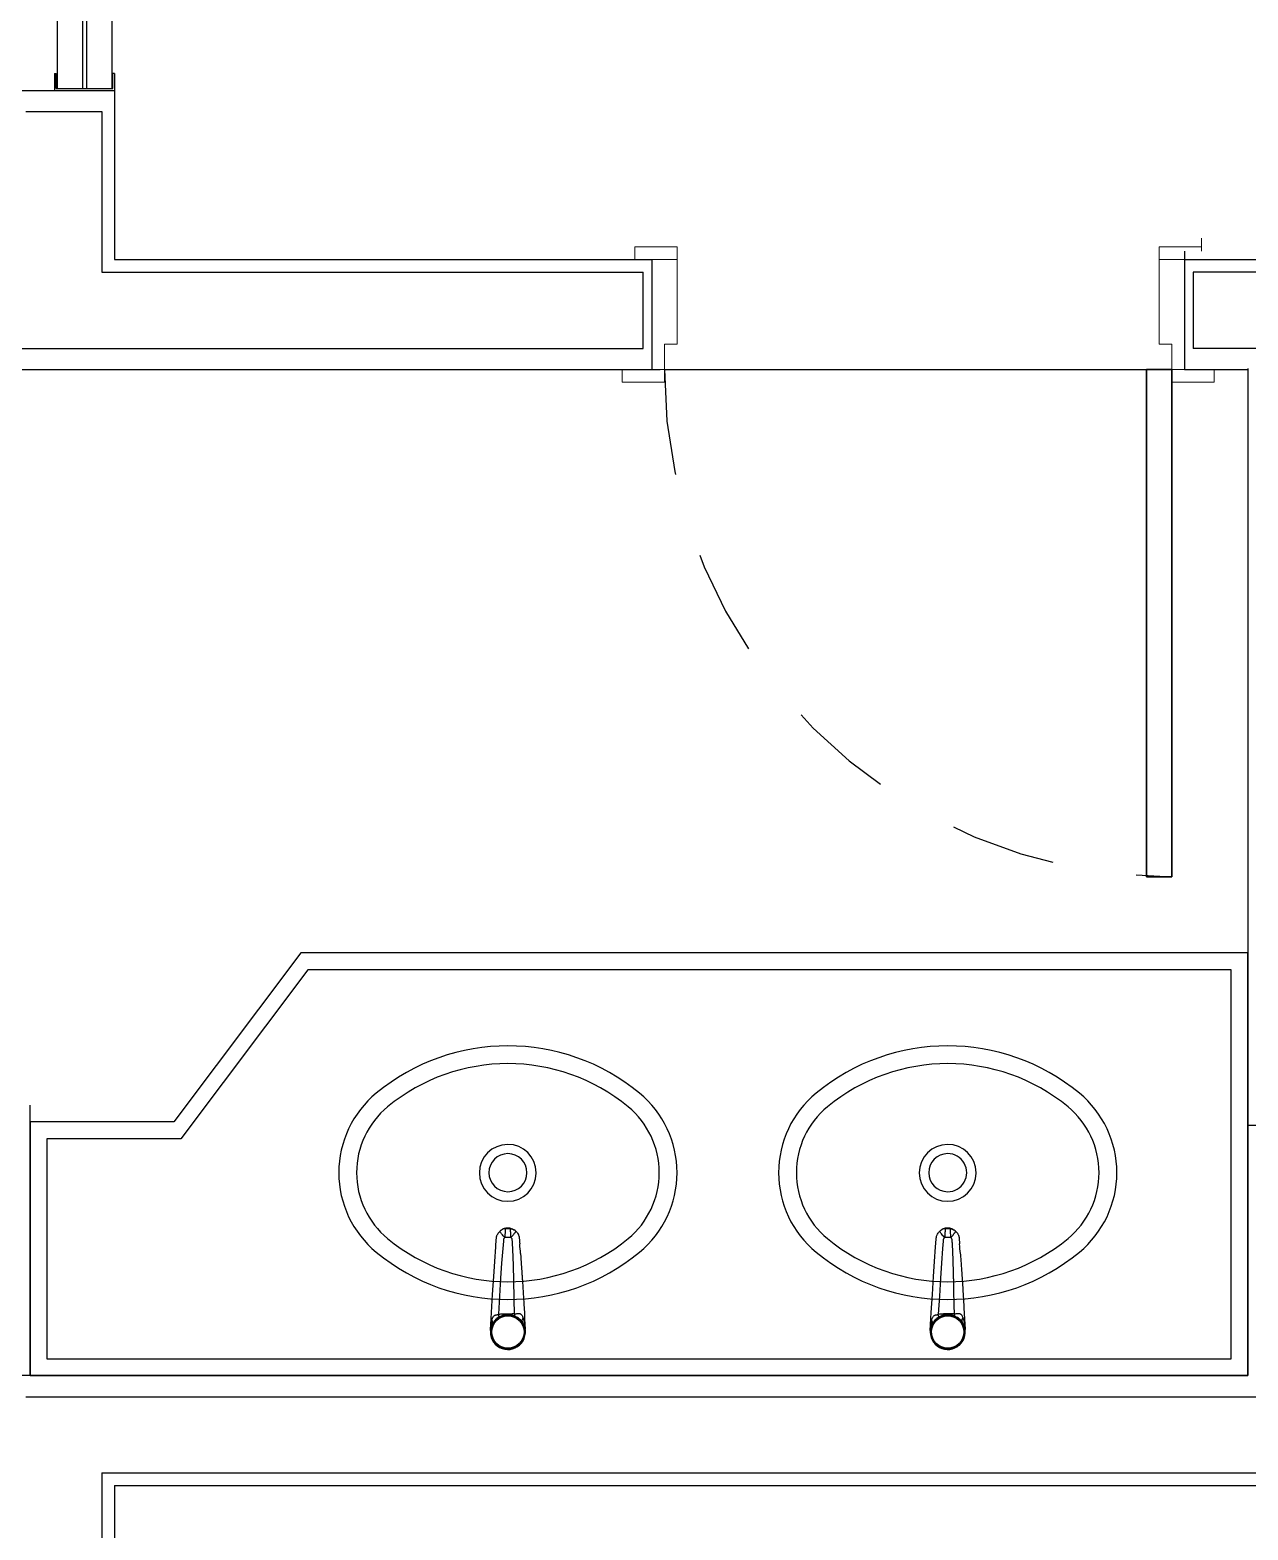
# Model space of a CAD drawing. Header units: millimetres. Extents: x 188.6 to 263.2, y 40.1 to 120.1.
# Drawn here: x 190.566 to 192.006, y 94.027 to 95.801 of the extents above; entities that cross this region are included whole.
import ezdxf

# ---------------------------------------------------------------- set-up
doc = ezdxf.new("R2010")
doc.units = ezdxf.units.MM
doc.linetypes.add('XREF-TIPO$0$HIDDEN2', pattern=[0.1875, 0.125, -0.0625])
doc.layers.add('ARQ', color=8, linetype='Continuous')

# ---------------------------------------------------------------- blocks, each defined once
blk = doc.blocks.new('XREF-TIPO$0$L59_p')
at = {"color": 252}
blk.add_lwpolyline([(0.1556, 0.0941, 0.358974), (-0.1556, 0.0941, 0.471698), (-0.1556, -0.0941, 0.358974), (0.1556, -0.0941, 0.471698)], format="xyb", close=True, dxfattribs=at)
for points in [[(0.1422, 0.0779, 0.358974), (-0.1422, 0.0779, 0.471698), (-0.1422, -0.0779, 0.358974), (0.1422, -0.0779, 0.471698)], [(0, 0.0225, 1), (0, -0.0225, 1)]]:
    blk.add_lwpolyline(points, format="xyb", close=True)
blk.add_lwpolyline([(0.0335, 0, 336.274616), (0.0335, -0.0004)], format="xyb")
blk = doc.blocks.new('XREF-TIPO$0$1198c35_p')
for p, q in [((-0.0114, 0.0111), (-0.0114, 0.0115)), ((-0.0114, 0.0111), (-0.0114, 0.0111)), ((0.0297, 0.0128), (0.0297, 0.0128)), ((0.0297, 0.0126), (0.0297, 0.0127)), ((0.004, -0.0054), (0.004, -0.0073)), ((0.004, -0.0054), (0.0141, -0.0054)), ((0.0141, -0.0073), (0.004, -0.0073)), ((0.0141, -0.0054), (0.0141, -0.0073)), ((0.0054, -0.0974), (0.0128, -0.0974)), ((0.0226, -0.0968), (0.0226, -0.097)), ((0.0061, -0.1075), (0.0121, -0.1075))]:
    blk.add_line(p, q)
for points in [[(-0.0077, -0.0516, 0), (-0.0078, -0.0508, 0), (-0.0078, -0.0496, 0), (-0.0079, -0.0488, 0), (-0.008, -0.0479, 0), (-0.008, -0.0476, 0), (-0.008, -0.0474, 0), (-0.008, -0.0471, 0), (-0.008, -0.0468, 0), (-0.008, -0.0466, 0), (-0.0081, -0.0463, 0), (-0.0082, -0.0435, 0), (-0.0084, -0.0409, 0), (-0.0086, -0.0384, 0), (-0.0087, -0.0361, 0), (-0.0088, -0.0347, 0), (-0.0089, -0.033, 0), (-0.009, -0.0313, 0), (-0.0091, -0.0297, 0), (-0.0092, -0.0281, 0), (-0.0094, -0.0246, 0), (-0.0096, -0.0211, 0), (-0.0098, -0.0177, 0), (-0.01, -0.0141, 0), (-0.0104, -0.0076, 0), (-0.0108, -0.0012, 0), (-0.0111, 0.005, 0), (-0.0114, 0.0111, 0)], [(-0.0088, -0.0025, 0), (-0.0096, 0.0002, 0), (-0.0102, 0.003, 0), (-0.0109, 0.0065, 0), (-0.0112, 0.0086, 0), (-0.0113, 0.0098, 0), (-0.0114, 0.0105, 0), (-0.0114, 0.0108, 0), (-0.0114, 0.0108, 0), (-0.0114, 0.0109, 0), (-0.0114, 0.011, 0), (-0.0114, 0.011, 0), (-0.0114, 0.0111, 0), (-0.0114, 0.0111, 0), (-0.0114, 0.0111, 0), (-0.0114, 0.0111, 0), (-0.0114, 0.0111, 0), (-0.0114, 0.0111, 0)], [(-0.0086, 0.0036, 0), (-0.0081, 0.0025, 0), (-0.0079, 0.0012, 0), (-0.008, -0.0002, 0), (-0.0084, -0.0016, 0), (-0.0088, -0.0025, 0)], [(-0.0086, 0.0036, 0), (-0.0082, 0.0029, 0), (-0.0075, 0.0019, 0), (-0.0067, 0.001, 0), (-0.0058, 0, 0), (-0.0047, -0.0009, 0), (-0.0035, -0.0019, 0), (-0.0023, -0.0027, 0), (-0.0014, -0.0033, 0), (-0.0005, -0.0037, 0), (0.0005, -0.0042, 0), (0.0014, -0.0046, 0)], [(0.0194, -0.0033, 0), (0.0205, -0.0026, 0), (0.022, -0.0016, 0), (0.0233, -0.0004, 0), (0.0242, 0.0004, 0), (0.0251, 0.0013, 0), (0.0257, 0.0022, 0), (0.0264, 0.0031, 0), (0.027, 0.0042, 0), (0.0277, 0.0053, 0)], [(0.0279, 0.0002, 0), (0.0277, -0.0007, 0), (0.0274, -0.0016, 0), (0.0271, -0.0024, 0), (0.0267, -0.0032, 0), (0.0264, -0.0037, 0), (0.026, -0.0042, 0), (0.0258, -0.0045, 0), (0.0255, -0.0047, 0), (0.0252, -0.005, 0), (0.0248, -0.0052, 0), (0.0244, -0.0054, 0), (0.0242, -0.0055, 0), (0.0239, -0.0056, 0), (0.0236, -0.0057, 0), (0.0232, -0.0058, 0), (0.0227, -0.0059, 0), (0.0221, -0.006, 0), (0.0217, -0.006, 0), (0.0213, -0.0061, 0), (0.0209, -0.0062, 0), (0.0208, -0.0063, 0), (0.0206, -0.0063, 0), (0.0204, -0.0064, 0), (0.0203, -0.0065, 0)], [(0.0297, 0.0125, 0), (0.0285, -0.0088, 0), (0.0273, -0.0301, 0), (0.0259, -0.0514, 0), (0.0247, -0.0689, 0), (0.0234, -0.0865, 0), (0.0227, -0.0952, 0), (0.0226, -0.0962, 0), (0.0226, -0.0966, 0), (0.0226, -0.0968, 0)], [(0.0277, 0.0053, 0), (0.0273, 0.0042, 0), (0.0272, 0.0029, 0), (0.0274, 0.0015, 0), (0.0279, 0.0002, 0)], [(0.0297, 0.0125, 0), (0.0297, 0.0125, 0), (0.0297, 0.0125, 0), (0.0297, 0.0125, 0), (0.0297, 0.0125, 0), (0.0297, 0.0125, 0), (0.0297, 0.0125, 0), (0.0297, 0.0125, 0), (0.0297, 0.0124, 0), (0.0297, 0.0124, 0), (0.0297, 0.0123, 0), (0.0296, 0.0123, 0), (0.0296, 0.0121, 0), (0.0296, 0.0112, 0), (0.0295, 0.0103, 0), (0.0291, 0.0066, 0), (0.0285, 0.0029, 0), (0.0279, 0.0002, 0)], [(0.0011, -0.0071, 0), (0.0011, -0.0071, 0), (0.001, -0.0071, 0), (0.0008, -0.0071, 0), (0.0006, -0.0071, 0), (0.0003, -0.0071, 0), (0, -0.0071, 0), (-0.0008, -0.0073, 0), (-0.0016, -0.0074, 0), (-0.0021, -0.0075, 0), (-0.0027, -0.0075, 0), (-0.003, -0.0076, 0), (-0.0034, -0.0076, 0), (-0.0037, -0.0076, 0), (-0.004, -0.0075, 0), (-0.0042, -0.0075, 0), (-0.0045, -0.0074, 0), (-0.0048, -0.0074, 0), (-0.0051, -0.0073, 0), (-0.0055, -0.0071, 0), (-0.0059, -0.0069, 0), (-0.0061, -0.0067, 0), (-0.0064, -0.0066, 0), (-0.0067, -0.0062, 0), (-0.0071, -0.0059, 0), (-0.0074, -0.0055, 0), (-0.0077, -0.0051, 0), (-0.008, -0.0044, 0), (-0.0084, -0.0037, 0), (-0.0086, -0.0031, 0), (-0.0088, -0.0025, 0)], [(0.0011, -0.0071, 0), (0.0012, -0.0103, 0), (0.0013, -0.0136, 0), (0.0014, -0.0172, 0), (0.0015, -0.021, 0), (0.0016, -0.0245, 0), (0.0017, -0.0281, 0), (0.0017, -0.0293, 0), (0.0017, -0.0303, 0), (0.0017, -0.0312, 0), (0.0017, -0.0322, 0), (0.0018, -0.0332, 0), (0.0019, -0.0389, 0), (0.002, -0.0445, 0), (0.002, -0.0456, 0), (0.002, -0.0467, 0), (0.002, -0.0478, 0), (0.0021, -0.049, 0), (0.0021, -0.0501, 0), (0.0021, -0.0512, 0), (0.0021, -0.0523, 0), (0.0022, -0.0534, 0), (0.0023, -0.0572, 0), (0.0024, -0.0609, 0), (0.0025, -0.0645, 0), (0.0026, -0.0679, 0), (0.0027, -0.0708, 0), (0.0028, -0.0735, 0), (0.0028, -0.0742, 0), (0.0028, -0.0749, 0), (0.0029, -0.0756, 0), (0.0029, -0.0763, 0), (0.0029, -0.077, 0), (0.0029, -0.0777, 0), (0.003, -0.0798, 0), (0.0031, -0.0818, 0), (0.0032, -0.0839, 0), (0.0033, -0.0859, 0), (0.0035, -0.0879, 0), (0.0036, -0.0898, 0), (0.0036, -0.0902, 0), (0.0036, -0.0906, 0), (0.0036, -0.091, 0), (0.0037, -0.0914, 0), (0.0037, -0.0917, 0), (0.0037, -0.0921, 0), (0.0037, -0.0925, 0), (0.0038, -0.0929, 0), (0.0038, -0.0933, 0), (0.0038, -0.0936, 0), (0.0038, -0.0939, 0), (0.0039, -0.0942, 0), (0.0039, -0.0944, 0), (0.0039, -0.0946, 0), (0.0039, -0.0948, 0), (0.004, -0.095, 0), (0.004, -0.0952, 0), (0.0041, -0.0953, 0), (0.0041, -0.0955, 0), (0.0042, -0.0956, 0), (0.0043, -0.096, 0), (0.0045, -0.0963, 0), (0.0047, -0.0966, 0), (0.0049, -0.0969, 0), (0.0051, -0.0971, 0), (0.0054, -0.0974, 0)], [(0.0128, -0.0974, 0), (0.0131, -0.0971, 0), (0.0134, -0.0967, 0), (0.0136, -0.0964, 0), (0.0138, -0.096, 0), (0.014, -0.0957, 0), (0.0141, -0.0954, 0), (0.0143, -0.0948, 0), (0.0144, -0.0943, 0), (0.0144, -0.0937, 0), (0.0144, -0.0931, 0), (0.0151, -0.0844, 0), (0.0164, -0.0669, 0), (0.0176, -0.0494, 0), (0.019, -0.028, 0), (0.0203, -0.0065, 0)], [(0.0203, -0.0065, 0), (0.0188, -0.0069, 0), (0.0173, -0.0071, 0), (0.0157, -0.0072, 0), (0.0141, -0.0073, 0)], [(0.0194, -0.0033, 0), (0.0199, -0.0051, 0), (0.0203, -0.0065, 0)], [(-0.0058, -0.0785, 0), (-0.0059, -0.0776, 0), (-0.0059, -0.0772, 0), (-0.006, -0.0767, 0), (-0.006, -0.0762, 0), (-0.006, -0.0756, 0), (-0.0061, -0.0751, 0), (-0.0061, -0.0748, 0), (-0.0061, -0.0745, 0), (-0.0061, -0.0742, 0), (-0.0063, -0.0726, 0), (-0.0064, -0.0709, 0), (-0.0065, -0.0691, 0), (-0.0066, -0.0672, 0), (-0.0068, -0.0652, 0), (-0.0069, -0.0632, 0), (-0.007, -0.0614, 0), (-0.0072, -0.0597, 0), (-0.0073, -0.0579, 0), (-0.0074, -0.0561, 0), (-0.0074, -0.0556, 0), (-0.0075, -0.0551, 0), (-0.0075, -0.0549, 0), (-0.0075, -0.0548, 0), (-0.0075, -0.0547, 0), (-0.0075, -0.0544, 0), (-0.0076, -0.054, 0), (-0.0076, -0.0534, 0), (-0.0076, -0.0527, 0), (-0.0077, -0.0518, 0), (-0.0077, -0.0516, 0)], [(-0.0039, -0.0992, 0), (-0.004, -0.0989, 0), (-0.0041, -0.0984, 0), (-0.0042, -0.0979, 0), (-0.0043, -0.0976, 0), (-0.0043, -0.0975, 0), (-0.0043, -0.0975, 0), (-0.0043, -0.0975, 0), (-0.0043, -0.0974, 0), (-0.0043, -0.0974, 0), (-0.0043, -0.0974, 0), (-0.0043, -0.0974, 0), (-0.0043, -0.0974, 0), (-0.0043, -0.0974, 0), (-0.0043, -0.0974, 0), (-0.0043, -0.0974, 0), (-0.0045, -0.0962, 0), (-0.0045, -0.0954, 0), (-0.0046, -0.0947, 0), (-0.0046, -0.0939, 0), (-0.0047, -0.0932, 0), (-0.0048, -0.0925, 0), (-0.0048, -0.0918, 0), (-0.0049, -0.0913, 0), (-0.0049, -0.0907, 0), (-0.0049, -0.0902, 0), (-0.005, -0.0897, 0)], [(-0.0002, -0.1049, 0), (-0.001, -0.1041, 0), (-0.0018, -0.1032, 0), (-0.0024, -0.1023, 0), (-0.003, -0.1014, 0), (-0.0033, -0.1007, 0), (-0.0036, -0.1001, 0), (-0.0038, -0.0994, 0), (-0.0039, -0.0992, 0)], [(0.0054, -0.0974, 0), (0.005, -0.0977, 0), (0.0047, -0.0981, 0), (0.0043, -0.0985, 0), (0.0039, -0.099, 0), (0.0035, -0.0994, 0), (0.0032, -0.0998, 0), (0.0028, -0.1003, 0), (0.0024, -0.1007, 0), (0.0021, -0.1011, 0), (0.0017, -0.1015, 0), (0.0014, -0.1019, 0), (0.0011, -0.1023, 0), (0.0009, -0.1027, 0), (0.0006, -0.103, 0), (0.0004, -0.1034, 0), (0.0002, -0.1036, 0), (0.0001, -0.1039, 0), (-0.0001, -0.1041, 0), (-0.0002, -0.1043, 0), (-0.0002, -0.1045, 0), (-0.0003, -0.1046, 0), (-0.0003, -0.1048, 0), (-0.0003, -0.1048, 0), (-0.0002, -0.1049, 0)], [(0.0061, -0.1075, 0), (0.0047, -0.1075, 0), (0.0033, -0.1071, 0), (0.0021, -0.1066, 0), (0.0015, -0.1063, 0)], [(0.0054, -0.0974, 0), (0.0054, -0.0981, 0), (0.0055, -0.0988, 0), (0.0055, -0.0996, 0), (0.0056, -0.1003, 0), (0.0056, -0.101, 0), (0.0057, -0.1016, 0), (0.0057, -0.1023, 0), (0.0057, -0.103, 0), (0.0058, -0.1036, 0), (0.0058, -0.1042, 0), (0.0059, -0.1046, 0), (0.0059, -0.105, 0), (0.0059, -0.1054, 0), (0.0059, -0.1058, 0), (0.006, -0.1063, 0), (0.006, -0.1066, 0), (0.006, -0.1069, 0), (0.0061, -0.1072, 0), (0.0061, -0.1074, 0), (0.0061, -0.1075, 0)], [(0.0121, -0.1075, 0), (0.0121, -0.1074, 0), (0.0121, -0.1072, 0), (0.0121, -0.107, 0), (0.0121, -0.1068, 0), (0.0122, -0.1065, 0), (0.0122, -0.1061, 0), (0.0122, -0.1057, 0), (0.0123, -0.1052, 0), (0.0123, -0.1047, 0), (0.0123, -0.1042, 0), (0.0124, -0.1036, 0), (0.0124, -0.103, 0), (0.0125, -0.1024, 0), (0.0125, -0.102, 0), (0.0125, -0.1013, 0), (0.0126, -0.1005, 0), (0.0126, -0.0998, 0), (0.0127, -0.0991, 0), (0.0127, -0.0986, 0), (0.0127, -0.098, 0), (0.0128, -0.0974, 0)], [(0.0121, -0.1075, 0), (0.0135, -0.1075, 0), (0.0148, -0.1071, 0), (0.0161, -0.1066, 0), (0.0166, -0.1063, 0)], [(0.0128, -0.0974, 0), (0.0138, -0.0984, 0), (0.0147, -0.0995, 0), (0.0156, -0.1005, 0), (0.0164, -0.1015, 0), (0.0171, -0.1025, 0), (0.0177, -0.1033, 0), (0.0181, -0.1039, 0), (0.0183, -0.1044, 0), (0.0184, -0.1048, 0), (0.0184, -0.1049, 0)], [(0.0184, -0.1049, 0), (0.018, -0.1053, 0), (0.0176, -0.1056, 0), (0.0172, -0.1059, 0), (0.0171, -0.106, 0), (0.017, -0.1061, 0), (0.0169, -0.1061, 0), (0.0168, -0.1062, 0), (0.0167, -0.1062, 0), (0.0167, -0.1062, 0), (0.0166, -0.1063, 0), (0.0166, -0.1063, 0), (0.0166, -0.1063, 0), (0.0166, -0.1063, 0)], [(0.0222, -0.0989, 0), (0.0222, -0.0989, 0), (0.0219, -0.0997, 0), (0.0215, -0.1006, 0), (0.0211, -0.1014, 0), (0.0206, -0.1024, 0), (0.0199, -0.1033, 0), (0.0192, -0.1041, 0), (0.0184, -0.1049, 0)], [(0.0226, -0.097, 0), (0.0226, -0.097, 0), (0.0225, -0.0975, 0), (0.0224, -0.0979, 0), (0.0223, -0.0984, 0), (0.0222, -0.0989, 0), (0.0222, -0.0989, 0)], [(0.0059, -0.1082, 0), (0.0056, -0.1081, 0), (0.005, -0.1079, 0), (0.0045, -0.1078, 0), (0.004, -0.1076, 0), (0.0036, -0.1074, 0), (0.003, -0.1071, 0), (0.0025, -0.1069, 0), (0.0021, -0.1066, 0)], [(0.0061, -0.1075, 0), (0.0064, -0.1077, 0), (0.0069, -0.1079, 0), (0.0072, -0.1081, 0), (0.0074, -0.1081, 0), (0.0077, -0.1082, 0), (0.0078, -0.1082, 0), (0.0079, -0.1083, 0), (0.008, -0.1083, 0), (0.0081, -0.1083, 0)], [(0.0081, -0.1083, 0), (0.0071, -0.1083, 0), (0.007, -0.1083, 0)], [(0.007, -0.1083, 0), (0.008, -0.1084, 0), (0.0088, -0.1085, 0), (0.0095, -0.1084, 0), (0.0103, -0.1084, 0), (0.011, -0.1084, 0)], [(0.0081, -0.1083, 0), (0.0082, -0.1083, 0), (0.0084, -0.1084, 0), (0.0085, -0.1084, 0), (0.0086, -0.1084, 0), (0.0087, -0.1084, 0), (0.0088, -0.1084, 0), (0.0089, -0.1084, 0), (0.0089, -0.1084, 0), (0.0089, -0.1084, 0), (0.009, -0.1084, 0), (0.009, -0.1084, 0), (0.0091, -0.1084, 0), (0.0091, -0.1084, 0), (0.0092, -0.1084, 0), (0.0092, -0.1084, 0), (0.0093, -0.1084, 0), (0.0094, -0.1084, 0), (0.0095, -0.1084, 0), (0.0096, -0.1084, 0), (0.0098, -0.1083, 0), (0.0101, -0.1083, 0)], [(0.0101, -0.1083, 0), (0.0102, -0.1083, 0), (0.0103, -0.1082, 0), (0.0104, -0.1082, 0), (0.0107, -0.1082, 0), (0.0109, -0.1081, 0), (0.0111, -0.108, 0), (0.0114, -0.1079, 0), (0.0116, -0.1078, 0), (0.0121, -0.1075, 0)], [(0.011, -0.1084, 0), (0.0101, -0.1083, 0)]]:
    blk.add_polyline3d(points)
blk.add_circle((0.0091, 0.0144), 0.0191)
for centre, radius, start, end in [((0.0091, 0.0144), 0.0207, 0, 211.2083), ((0.0091, 0.0144), 0.0204, 284.4666, 255.5334), ((0.0091, 0.0144), 0.0195, 0, 180), ((0.0091, 0.0144), 0.0195, 180, 0), ((0.0091, 0.0144), 0.0195, 180, 270), ((0.0091, 0.0144), 0.0195, 270, 0), ((0.0091, 0.0144), 0.0207, 334.1045, 0), ((-0.568, 0.0551), 0.5726, 353.7595, 354.015), ((0.0039, 0.0193), 0.0265, 264.0406, 270.134), ((0.009, 0.0145), 0.0205, 248.4737, 255.9324), ((0.0092, 0.0145), 0.0205, 284.0619, 300.0027), ((3.0095, 0.1438), 3.0235, 184.2155, 184.4292), ((0.0089, -0.095), 0.0135, 227.2407, 236.8896), ((0.0092, -0.0949), 0.0136, 282.4001, 303.0332), ((0.0083, -0.0975), 0.0109, 257.2283, 263.0963), ((0.0098, -0.0976), 0.0109, 276.4456, 282.3614)]:
    blk.add_arc(centre, radius, start, end)
blk = doc.blocks.new('XREF-TIPO$0$A$C2D591F4F')
at = {"color": 0}
blk.add_blockref('XREF-TIPO$0$L59_p', (0.2, 0.209), dxfattribs=at)
at = {"color": 0, "rotation": 180}
blk.add_blockref('XREF-TIPO$0$1198c35_p', (0.2091, 0.035), dxfattribs=at)
blk = doc.blocks.new('XREF-TIPO$0$A$C2D591F4F-flat-1')
for p, q in [((0.0222, -0.1794), (0.0222, -0.1794)), ((0.0224, -0.1794), (0.0222, -0.1794)), ((0.0404, -0.1949), (0.0422, -0.1949)), ((0.0404, -0.2051), (0.0404, -0.1949)), ((0.0422, -0.1949), (0.0422, -0.2051)), ((0.1318, -0.1865), (0.132, -0.1865)), ((0.0404, -0.2051), (0.0422, -0.2051)), ((0.1324, -0.2037), (0.1324, -0.1963)), ((0.1425, -0.203), (0.1425, -0.197)), ((0.0239, -0.2205), (0.0235, -0.2205)), ((0.0239, -0.2205), (0.0239, -0.2205))]:
    blk.add_line(p, q)
for points in [[(0.3031, -0.3556, 0.358974), (0.3031, -0.0444, 0.471698), (0.1149, -0.0444, 0.358974), (0.1149, -0.3556, 0.471698)], [(0.2869, -0.3422, 0.358974), (0.2869, -0.0578, 0.471698), (0.1311, -0.0578, 0.358974), (0.1311, -0.3422, 0.471698)], [(0.2315, -0.2, 1), (0.1865, -0.2, 1)]]:
    blk.add_lwpolyline(points, format="xyb", close=True)
blk.add_lwpolyline([(0.209, -0.2335, 336.274616), (0.2086, -0.2335)], format="xyb")
for points in [[(0.0225, -0.1794, 0), (0.0225, -0.1794, 0), (0.0225, -0.1794, 0), (0.0225, -0.1794, 0), (0.0225, -0.1794, 0), (0.0225, -0.1794, 0), (0.0225, -0.1794, 0), (0.0225, -0.1794, 0), (0.0226, -0.1794, 0), (0.0226, -0.1794, 0), (0.0227, -0.1794, 0), (0.0227, -0.1794, 0), (0.0229, -0.1794, 0), (0.0238, -0.1795, 0), (0.0247, -0.1796, 0), (0.0284, -0.18, 0), (0.0321, -0.1806, 0), (0.0348, -0.1811, 0)], [(0.0225, -0.1794, 0), (0.0438, -0.1805, 0), (0.0651, -0.1818, 0), (0.0864, -0.1832, 0), (0.1039, -0.1844, 0), (0.1215, -0.1857, 0), (0.1302, -0.1863, 0), (0.1312, -0.1864, 0), (0.1316, -0.1864, 0), (0.1318, -0.1865, 0)], [(0.0297, -0.1814, 0), (0.0308, -0.1818, 0), (0.0321, -0.1819, 0), (0.0334, -0.1816, 0), (0.0348, -0.1811, 0)], [(0.0382, -0.1896, 0), (0.0376, -0.1885, 0), (0.0365, -0.1871, 0), (0.0354, -0.1857, 0), (0.0345, -0.1848, 0), (0.0336, -0.184, 0), (0.0328, -0.1833, 0), (0.0319, -0.1827, 0), (0.0308, -0.182, 0), (0.0297, -0.1814, 0)], [(0.0348, -0.1811, 0), (0.0357, -0.1813, 0), (0.0366, -0.1816, 0), (0.0374, -0.1819, 0), (0.0382, -0.1824, 0), (0.0387, -0.1827, 0), (0.0392, -0.183, 0), (0.0395, -0.1833, 0), (0.0397, -0.1836, 0), (0.04, -0.1839, 0), (0.0402, -0.1842, 0), (0.0404, -0.1846, 0), (0.0405, -0.1849, 0), (0.0406, -0.1852, 0), (0.0407, -0.1854, 0), (0.0408, -0.1858, 0), (0.0409, -0.1864, 0), (0.041, -0.1869, 0), (0.041, -0.1873, 0), (0.0411, -0.1877, 0), (0.0412, -0.1881, 0), (0.0413, -0.1883, 0), (0.0413, -0.1885, 0), (0.0414, -0.1886, 0), (0.0415, -0.1888, 0)], [(0.0382, -0.1896, 0), (0.0401, -0.1892, 0), (0.0415, -0.1888, 0)], [(0.0415, -0.1888, 0), (0.0418, -0.1903, 0), (0.0421, -0.1918, 0), (0.0422, -0.1933, 0), (0.0422, -0.1949, 0)], [(0.1324, -0.1963, 0), (0.132, -0.196, 0), (0.1317, -0.1957, 0), (0.1314, -0.1954, 0), (0.131, -0.1952, 0), (0.1307, -0.1951, 0), (0.1303, -0.1949, 0), (0.1298, -0.1948, 0), (0.1293, -0.1947, 0), (0.1287, -0.1946, 0), (0.1281, -0.1946, 0), (0.1194, -0.1939, 0), (0.1019, -0.1926, 0), (0.0844, -0.1914, 0), (0.063, -0.1901, 0), (0.0415, -0.1888, 0)], [(0.132, -0.1865, 0), (0.132, -0.1865, 0), (0.1325, -0.1865, 0), (0.1329, -0.1866, 0), (0.1334, -0.1867, 0), (0.1339, -0.1869, 0), (0.1339, -0.1869, 0)], [(0.1324, -0.1963, 0), (0.1334, -0.1953, 0), (0.1345, -0.1943, 0), (0.1355, -0.1935, 0), (0.1365, -0.1926, 0), (0.1375, -0.192, 0), (0.1383, -0.1914, 0), (0.1389, -0.191, 0), (0.1394, -0.1907, 0), (0.1398, -0.1906, 0), (0.1399, -0.1907, 0)], [(0.1339, -0.1869, 0), (0.1339, -0.1869, 0), (0.1347, -0.1871, 0), (0.1356, -0.1875, 0), (0.1364, -0.1879, 0), (0.1374, -0.1885, 0), (0.1383, -0.1891, 0), (0.1391, -0.1899, 0), (0.1399, -0.1907, 0)], [(0.1399, -0.1907, 0), (0.1402, -0.1911, 0), (0.1406, -0.1914, 0), (0.1409, -0.1918, 0), (0.141, -0.192, 0), (0.141, -0.1921, 0), (0.1411, -0.1922, 0), (0.1412, -0.1923, 0), (0.1412, -0.1923, 0), (0.1412, -0.1924, 0), (0.1413, -0.1924, 0), (0.1413, -0.1924, 0), (0.1413, -0.1924, 0), (0.1413, -0.1924, 0)], [(0.1425, -0.197, 0), (0.1424, -0.1956, 0), (0.1421, -0.1942, 0), (0.1416, -0.193, 0), (0.1413, -0.1924, 0)], [(0.0314, -0.2177, 0), (0.0321, -0.2172, 0), (0.033, -0.2165, 0), (0.034, -0.2158, 0), (0.035, -0.2148, 0), (0.0359, -0.2138, 0), (0.0369, -0.2126, 0), (0.0377, -0.2113, 0), (0.0382, -0.2104, 0), (0.0387, -0.2095, 0), (0.0392, -0.2086, 0), (0.0396, -0.2076, 0)], [(0.0421, -0.2079, 0), (0.0421, -0.2079, 0), (0.0421, -0.2081, 0), (0.0421, -0.2083, 0), (0.042, -0.2085, 0), (0.0421, -0.2088, 0), (0.0421, -0.2091, 0), (0.0422, -0.2099, 0), (0.0424, -0.2107, 0), (0.0425, -0.2112, 0), (0.0425, -0.2117, 0), (0.0426, -0.2121, 0), (0.0426, -0.2124, 0), (0.0426, -0.2128, 0), (0.0425, -0.213, 0), (0.0425, -0.2133, 0), (0.0424, -0.2136, 0), (0.0424, -0.2139, 0), (0.0423, -0.2142, 0), (0.0421, -0.2146, 0), (0.0419, -0.215, 0), (0.0417, -0.2152, 0), (0.0416, -0.2154, 0), (0.0412, -0.2158, 0), (0.0409, -0.2161, 0), (0.0405, -0.2164, 0), (0.0401, -0.2167, 0), (0.0394, -0.2171, 0), (0.0387, -0.2174, 0), (0.0381, -0.2176, 0), (0.0375, -0.2179, 0)], [(0.0421, -0.2079, 0), (0.0453, -0.2078, 0), (0.0486, -0.2077, 0), (0.0522, -0.2076, 0), (0.056, -0.2075, 0), (0.0595, -0.2075, 0), (0.0631, -0.2074, 0), (0.0642, -0.2074, 0), (0.0652, -0.2073, 0), (0.0662, -0.2073, 0), (0.0672, -0.2073, 0), (0.0682, -0.2073, 0), (0.0739, -0.2072, 0), (0.0795, -0.2071, 0), (0.0806, -0.2071, 0), (0.0817, -0.207, 0), (0.0828, -0.207, 0), (0.0839, -0.207, 0), (0.0851, -0.207, 0), (0.0862, -0.2069, 0), (0.0873, -0.2069, 0), (0.0884, -0.2069, 0), (0.0922, -0.2068, 0), (0.0959, -0.2067, 0), (0.0994, -0.2066, 0), (0.1029, -0.2065, 0), (0.1057, -0.2064, 0), (0.1085, -0.2063, 0), (0.1092, -0.2063, 0), (0.1099, -0.2062, 0), (0.1106, -0.2062, 0), (0.1113, -0.2062, 0), (0.112, -0.2061, 0), (0.1127, -0.2061, 0), (0.1148, -0.206, 0), (0.1168, -0.2059, 0), (0.1189, -0.2058, 0), (0.1209, -0.2057, 0), (0.1229, -0.2056, 0), (0.1248, -0.2055, 0), (0.1252, -0.2055, 0), (0.1256, -0.2054, 0), (0.126, -0.2054, 0), (0.1264, -0.2054, 0), (0.1267, -0.2054, 0), (0.1271, -0.2053, 0), (0.1275, -0.2053, 0), (0.1278, -0.2053, 0), (0.1282, -0.2053, 0), (0.1286, -0.2052, 0), (0.1289, -0.2052, 0), (0.1292, -0.2052, 0), (0.1294, -0.2052, 0), (0.1296, -0.2051, 0), (0.1298, -0.2051, 0), (0.13, -0.2051, 0), (0.1302, -0.205, 0), (0.1303, -0.205, 0), (0.1305, -0.2049, 0), (0.1306, -0.2049, 0), (0.131, -0.2047, 0), (0.1313, -0.2045, 0), (0.1316, -0.2043, 0), (0.1318, -0.2041, 0), (0.1321, -0.2039, 0), (0.1324, -0.2037, 0)], [(0.1425, -0.197, 0), (0.1424, -0.197, 0), (0.1422, -0.1969, 0), (0.142, -0.1969, 0), (0.1418, -0.1969, 0), (0.1415, -0.1969, 0), (0.1411, -0.1969, 0), (0.1407, -0.1968, 0), (0.1402, -0.1968, 0), (0.1397, -0.1968, 0), (0.1392, -0.1967, 0), (0.1386, -0.1967, 0), (0.138, -0.1966, 0), (0.1374, -0.1966, 0), (0.137, -0.1966, 0), (0.1363, -0.1965, 0), (0.1355, -0.1965, 0), (0.1348, -0.1964, 0), (0.1341, -0.1964, 0), (0.1336, -0.1963, 0), (0.133, -0.1963, 0), (0.1324, -0.1963, 0)], [(0.1324, -0.2037, 0), (0.1331, -0.2036, 0), (0.1338, -0.2036, 0), (0.1346, -0.2035, 0), (0.1353, -0.2035, 0), (0.136, -0.2034, 0), (0.1366, -0.2034, 0), (0.1373, -0.2034, 0), (0.138, -0.2033, 0), (0.1386, -0.2033, 0), (0.1392, -0.2032, 0), (0.1396, -0.2032, 0), (0.14, -0.2032, 0), (0.1404, -0.2031, 0), (0.1408, -0.2031, 0), (0.1413, -0.2031, 0), (0.1416, -0.203, 0), (0.1419, -0.203, 0), (0.1422, -0.203, 0), (0.1424, -0.203, 0), (0.1425, -0.203, 0)], [(0.1324, -0.2037, 0), (0.1327, -0.204, 0), (0.1331, -0.2044, 0), (0.1335, -0.2048, 0), (0.134, -0.2051, 0), (0.1344, -0.2055, 0), (0.1348, -0.2059, 0), (0.1352, -0.2063, 0), (0.1357, -0.2066, 0), (0.1361, -0.207, 0), (0.1365, -0.2073, 0), (0.1369, -0.2076, 0), (0.1373, -0.2079, 0), (0.1377, -0.2082, 0), (0.138, -0.2084, 0), (0.1383, -0.2087, 0), (0.1386, -0.2088, 0), (0.1389, -0.209, 0), (0.1391, -0.2091, 0), (0.1393, -0.2092, 0), (0.1395, -0.2093, 0), (0.1396, -0.2093, 0), (0.1397, -0.2093, 0), (0.1398, -0.2093, 0), (0.1399, -0.2093, 0)], [(0.1399, -0.2093, 0), (0.1391, -0.2101, 0), (0.1382, -0.2108, 0), (0.1373, -0.2115, 0), (0.1364, -0.212, 0), (0.1357, -0.2124, 0), (0.1351, -0.2127, 0), (0.1344, -0.2129, 0), (0.1342, -0.213, 0)], [(0.1425, -0.203, 0), (0.1424, -0.2044, 0), (0.1421, -0.2057, 0), (0.1416, -0.207, 0), (0.1413, -0.2075, 0)], [(0.1431, -0.2031, 0), (0.1431, -0.2035, 0), (0.1429, -0.204, 0), (0.1427, -0.2045, 0), (0.1426, -0.205, 0), (0.1424, -0.2055, 0), (0.1421, -0.206, 0), (0.1418, -0.2066, 0), (0.1416, -0.207, 0)], [(0.1433, -0.199, 0), (0.1433, -0.1989, 0), (0.1432, -0.1987, 0), (0.1432, -0.1986, 0), (0.1431, -0.1984, 0), (0.1431, -0.1982, 0), (0.143, -0.198, 0), (0.1429, -0.1977, 0), (0.1428, -0.1974, 0), (0.1425, -0.197, 0)], [(0.1425, -0.203, 0), (0.1427, -0.2026, 0), (0.1429, -0.2022, 0), (0.1431, -0.2018, 0), (0.1431, -0.2016, 0), (0.1432, -0.2014, 0), (0.1432, -0.2012, 0), (0.1433, -0.2011, 0), (0.1433, -0.201, 0), (0.1433, -0.201, 0)], [(0.1433, -0.198, 0), (0.1433, -0.199, 0)], [(0.1433, -0.202, 0), (0.1434, -0.201, 0), (0.1434, -0.2003, 0), (0.1434, -0.1995, 0), (0.1434, -0.1988, 0), (0.1433, -0.198, 0)], [(0.1433, -0.201, 0), (0.1433, -0.2008, 0), (0.1433, -0.2006, 0), (0.1434, -0.2005, 0), (0.1434, -0.2005, 0), (0.1434, -0.2004, 0), (0.1434, -0.2003, 0), (0.1434, -0.2002, 0), (0.1434, -0.2002, 0), (0.1434, -0.2001, 0), (0.1434, -0.2001, 0), (0.1434, -0.2, 0), (0.1434, -0.2, 0), (0.1434, -0.1999, 0), (0.1434, -0.1999, 0), (0.1434, -0.1998, 0), (0.1434, -0.1998, 0), (0.1434, -0.1996, 0), (0.1434, -0.1995, 0), (0.1433, -0.1994, 0), (0.1433, -0.1993, 0), (0.1433, -0.199, 0)], [(0.1433, -0.201, 0), (0.1433, -0.202, 0), (0.1433, -0.202, 0)], [(0.0866, -0.2168, 0), (0.0858, -0.2168, 0), (0.0846, -0.2169, 0), (0.0838, -0.217, 0), (0.0829, -0.217, 0), (0.0826, -0.217, 0), (0.0824, -0.217, 0), (0.0821, -0.2171, 0), (0.0818, -0.2171, 0), (0.0816, -0.2171, 0), (0.0813, -0.2171, 0), (0.0785, -0.2173, 0), (0.0759, -0.2175, 0), (0.0734, -0.2176, 0), (0.0711, -0.2178, 0), (0.0697, -0.2179, 0), (0.068, -0.218, 0), (0.0663, -0.2181, 0), (0.0647, -0.2182, 0), (0.0631, -0.2183, 0), (0.0596, -0.2185, 0), (0.0561, -0.2187, 0), (0.0527, -0.2189, 0), (0.0491, -0.2191, 0), (0.0426, -0.2195, 0), (0.0362, -0.2198, 0), (0.03, -0.2202, 0), (0.0239, -0.2205, 0)], [(0.0375, -0.2179, 0), (0.0348, -0.2186, 0), (0.032, -0.2193, 0), (0.0284, -0.2199, 0), (0.0264, -0.2202, 0), (0.0252, -0.2204, 0), (0.0245, -0.2204, 0), (0.0242, -0.2204, 0), (0.0242, -0.2204, 0), (0.0241, -0.2205, 0), (0.024, -0.2205, 0), (0.024, -0.2205, 0), (0.0239, -0.2205, 0), (0.0239, -0.2205, 0), (0.0239, -0.2205, 0), (0.0239, -0.2205, 0), (0.0239, -0.2205, 0), (0.0239, -0.2205, 0)], [(0.0314, -0.2177, 0), (0.0325, -0.2172, 0), (0.0338, -0.217, 0), (0.0352, -0.2171, 0), (0.0366, -0.2175, 0), (0.0375, -0.2179, 0)], [(0.1134, -0.2149, 0), (0.1126, -0.2149, 0), (0.1121, -0.215, 0), (0.1117, -0.215, 0), (0.1111, -0.2151, 0), (0.1106, -0.2151, 0), (0.1101, -0.2151, 0), (0.1098, -0.2152, 0), (0.1095, -0.2152, 0), (0.1092, -0.2152, 0), (0.1076, -0.2153, 0), (0.1059, -0.2154, 0), (0.104, -0.2156, 0), (0.1022, -0.2157, 0), (0.1002, -0.2158, 0), (0.0982, -0.216, 0), (0.0964, -0.2161, 0), (0.0947, -0.2162, 0), (0.0929, -0.2163, 0), (0.0911, -0.2165, 0), (0.0906, -0.2165, 0), (0.09, -0.2165, 0), (0.0899, -0.2165, 0), (0.0898, -0.2165, 0), (0.0896, -0.2166, 0), (0.0894, -0.2166, 0), (0.089, -0.2166, 0), (0.0884, -0.2166, 0), (0.0876, -0.2167, 0), (0.0868, -0.2168, 0), (0.0866, -0.2168, 0)], [(0.1342, -0.213, 0), (0.1339, -0.213, 0), (0.1334, -0.2132, 0), (0.1329, -0.2133, 0), (0.1326, -0.2133, 0), (0.1325, -0.2133, 0), (0.1325, -0.2134, 0), (0.1324, -0.2134, 0), (0.1324, -0.2134, 0), (0.1324, -0.2134, 0), (0.1324, -0.2134, 0), (0.1324, -0.2134, 0), (0.1324, -0.2134, 0), (0.1324, -0.2134, 0), (0.1324, -0.2134, 0), (0.1324, -0.2134, 0), (0.1312, -0.2135, 0), (0.1304, -0.2136, 0), (0.1297, -0.2136, 0), (0.1289, -0.2137, 0), (0.1282, -0.2138, 0), (0.1275, -0.2138, 0), (0.1268, -0.2139, 0), (0.1263, -0.2139, 0), (0.1257, -0.214, 0), (0.1251, -0.214, 0), (0.1247, -0.214, 0)]]:
    blk.add_polyline3d(points)
blk.add_circle((0.0206, -0.2), 0.0191)
for centre, radius, start, end in [((0.0206, -0.2), 0.0207, 90, 301.2083), ((0.0206, -0.2), 0.0204, 14.4666, 345.5334), ((0.0206, -0.2), 0.0195, 90, 270), ((0.0206, -0.2), 0.0207, 64.1045, 90), ((0.0206, -0.2), 0.0195, 270, 90), ((0.0206, -0.2), 0.0195, 0, 90), ((0.0205, -0.1999), 0.0205, 14.0619, 30.0027), ((0.1299, -0.1998), 0.0136, 12.4001, 33.0332), ((0.0206, -0.2), 0.0195, 270, 0), ((0.0205, -0.2001), 0.0205, 338.4737, 345.9324), ((-0.0201, -0.7771), 0.5726, 83.7595, 84.015), ((0.0157, -0.2052), 0.0265, 354.0406, 0.134), ((0.13, -0.2001), 0.0135, 317.2407, 326.8896), ((0.1325, -0.2007), 0.0109, 347.2283, 353.0963), ((0.1325, -0.1992), 0.0109, 6.4456, 12.3614), ((-0.1088, 2.8004), 3.0235, 274.2155, 274.4292)]:
    blk.add_arc(centre, radius, start, end)
blk = doc.blocks.new('XREF-TIPO$0$A$C281A5909')
at = {"color": 0}
for p, q in [((0.05, 0.755), (0.08, 0.755)), ((0.05, 0.155), (0.05, 0.755)), ((0.08, 0.755), (0.05, 0.755)), ((0.05, 0.755), (0.05, 0.155)), ((0.08, 0.755), (0.08, 0.155)), ((0.08, 0.155), (0.08, 0.755)), ((0.035, 0.015), (0.035, 0.155)), ((0.08, 0.155), (0.05, 0.155)), ((0.05, 0.155), (0.08, 0.155)), ((0.65, 0.155), (0.08, 0.155)), ((0.665, 0.025), (0.665, 0.155))]:
    blk.add_line(p, q, dxfattribs=at)
at = {"color": 0, "lineweight": 13}
for p, q in [((0, 0.155), (0, 0.17)), ((0, 0.17), (0.05, 0.17)), ((0.65, 0.155), (0.65, 0.17)), ((0.65, 0.17), (0.7, 0.17)), ((0.7, 0.17), (0.7, 0.155)), ((0, 0.155), (0.05, 0.155)), ((0.05, 0.155), (0.035, 0.155)), ((0.05, 0.155), (0.05, 0.125)), ((0.665, 0.155), (0.65, 0.155)), ((0.65, 0.125), (0.65, 0.155)), ((0.65, 0.155), (0.7, 0.155)), ((0.05, 0.125), (0.065, 0.125)), ((0.065, 0.125), (0.065, 0.025)), ((0.635, 0.025), (0.635, 0.125)), ((0.635, 0.125), (0.65, 0.125)), ((0.065, 0.025), (0.015, 0.025)), ((0.035, 0.025), (0.065, 0.025)), ((0.065, 0.025), (0.065, 0.01)), ((0.635, 0.025), (0.665, 0.025)), ((0.635, 0.01), (0.635, 0.025)), ((0.685, 0.025), (0.635, 0.025)), ((0.685, 0.025), (0.685, 0.01)), ((0.015, 0), (0.015, 0.015)), ((0.065, 0.01), (0.015, 0.01)), ((0.685, 0.01), (0.635, 0.01))]:
    blk.add_line(p, q, dxfattribs=at)
at = {"color": 0, "linetype": 'XREF-TIPO$0$HIDDEN2'}
blk.add_arc((0.05, 0.155), 0.6, 0, 90, dxfattribs=at)
blk = doc.blocks.new('XREF-TIPO$0$A$C6916644B-flat-1')
at = {"color": 0}
for p, q in [((0.02, 0.071), (0, 0.071)), ((0, 0.071), (0, 0)), ((0.02, 0.071), (0.02, 0.069)), ((0.002, 0.069), (0.002, 0.002)), ((0.002, 0.069), (0.02, 0.069)), ((0.8968, 0.068), (0.002, 0.068)), ((0.8968, 0.038), (0.002, 0.038)), ((0.002, 0.033), (1.798, 0.033)), ((0.002, 0.003), (1.798, 0.003)), ((0.002, 0.002), (0.02, 0.002)), ((0.02, 0), (0.02, 0.002)), ((0.02, 0), (0, 0))]:
    blk.add_line(p, q, dxfattribs=at)
blk = doc.blocks.new('A$C0BE265FA')
at = {"layer": 'ARQ'}
for p, q in [((-20.7849, 7.8353), (-20.655, 7.8353)), ((-20.655, 7.8353), (-20.655, 7.6353)), ((-20.76, 7.8103), (-20.67, 7.8103)), ((-20.67, 7.8103), (-20.67, 7.6203)), ((-20.655, 7.6353), (-20.02, 7.6352)), ((-19.39, 7.6353), (-19.39, 7.5053)), ((-19.39, 7.6352), (-17.015, 7.6352)), ((-20.67, 7.6202), (-20.03, 7.6202)), ((-20.03, 7.5302), (-20.03, 7.6202)), ((-20.02, 7.6203), (-20.02, 7.5303)), ((-19.38, 7.6203), (-19.38, 7.5302)), ((-17, 7.6203), (-19.38, 7.6203)), ((-20.82, 7.5302), (-20.03, 7.5302)), ((-19.29, 7.5302), (-19.38, 7.5302)), ((-20.845, 7.5053), (-20.01, 7.5053)), ((-19.39, 7.5053), (-19.315, 7.5053)), ((-19.315, 7.5063), (-19.315, 6.3163)), ((-19.315, 7.5053), (-19.315, 7.2113)), ((-20.755, 6.3153), (-20.755, 6.6353)), ((-19.315, 6.6113), (-19.315, 6.3153)), ((-19.315, 6.6113), (-19.175, 6.6113)), ((-19.315, 6.3153), (-20.785, 6.3153)), ((-20.76, 6.2903), (-19.29, 6.2903)), ((-20.67, 6.2003), (-18.3711, 6.2003)), ((-20.67, 6.2003), (-20.67, 5.1605, 0.0006)), ((-20.655, 6.1853), (-18.3611, 6.1853)), ((-20.655, 6.1853), (-20.655, 5.1355, 0.0006))]:
    blk.add_line(p, q, dxfattribs=at)
blk.add_lwpolyline([(-19.315, 6.8153), (-20.435, 6.8153), (-20.585, 6.6153), (-20.755, 6.6153), (-20.755, 6.3153), (-19.315, 6.3153), (-19.315, 6.8153)], dxfattribs=at)
blk.add_lwpolyline([(-19.315, 6.8153), (-20.435, 6.8153), (-20.585, 6.6153), (-20.755, 6.6153), (-20.755, 6.3153), (-19.315, 6.3153), (-19.315, 6.8153)], dxfattribs=at)
blk.add_lwpolyline([(-19.335, 6.7953), (-20.4267, 6.7953), (-20.5767, 6.5953), (-20.735, 6.5953), (-20.735, 6.3353), (-19.335, 6.3353)], close=True, dxfattribs=at)
blk.add_lwpolyline([(-19.335, 6.7953), (-20.4267, 6.7953), (-20.5767, 6.5953), (-20.735, 6.5953), (-20.735, 6.3353), (-19.335, 6.3353)], close=True, dxfattribs=at)
for name, p, rotation in [('XREF-TIPO$0$A$C6916644B-flat-1', (-20.655, 7.8353), 90), ('XREF-TIPO$0$A$C281A5909', (-19.355, 7.6603), 180), ('XREF-TIPO$0$A$C2D591F4F-flat-1', (-20.39, 6.3463), 90), ('XREF-TIPO$0$A$C2D591F4F', (-19.87, 6.3463), 4.5490019065e-06)]:
    blk.add_blockref(name, p, dxfattribs=dict(at, rotation=rotation))

msp = doc.modelspace()

# ---------------------------------------------------------------- block references
at = {"layer": 'ARQ'}
msp.add_blockref('A$C0BE265FA', (211.3213, 87.8947), dxfattribs=at)

doc.saveas('drawing.dxf')
